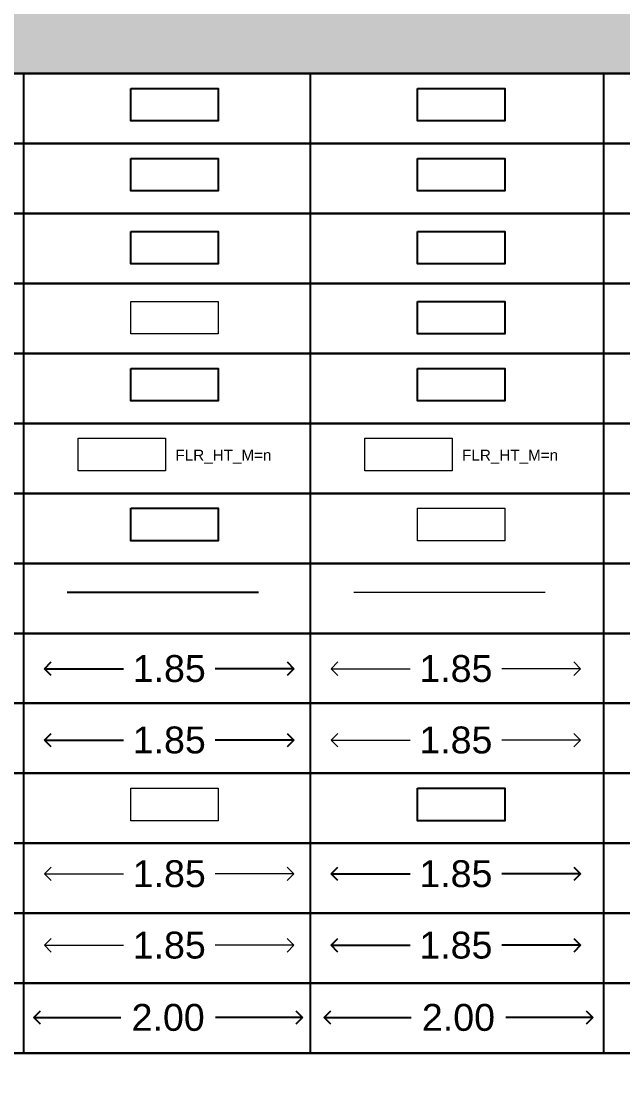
# Model space of a CAD drawing. Header units: metres. Extents: x -9481 to -9285, y 28740 to 57552.
# Drawn here: x -9451.45 to -9446.99, y 28797.17 to 28805.18 of the extents above; entities that cross this region are included whole.
import ezdxf

# ---------------------------------------------------------------- set-up
doc = ezdxf.new("R2010")
doc.units = ezdxf.units.M
doc.header["$PDMODE"] = 34
doc.header["$PDSIZE"] = -15
doc.linetypes.add('CONTINULUS', pattern=[0])
for name, color, linetype, plot in [('BLK_1_FLR_3_BLT_UP_AREA', 7, 'Continuous', False), ('BLK_1_FLR_3_BLT_UP_AREA_DEDUCT', 7, 'Continuous', False), ('BLK_1_FLR_3_STAIR_1_FLIGHT_1', 7, 'Continuous', False), ('BLK_1_FLR_4_BLT_UP_AREA_DEDUCT', 7, 'Continuous', False), ('BLK_1_FLR_4_CARPET_AREA', 4, 'Continuous', False), ('BLK_1_FLR_4_STAIR_1_LANDING_1', 7, 'Continuous', False)]:
    doc.layers.add(name, color=color, linetype=linetype, plot=plot)
doc.layers.add('BLK_1_FLR_3_CARPET_AREA', color=7, linetype='Continuous', true_color=0x995f4c, plot=False)
doc.layers.add('BLK_1_FLR_4_CRPT_AREA_DEDUCT', color=7, linetype='Continuous', true_color=0x995f4c, plot=False)
for name, color, linetype, lineweight in [('BLK_1_FLR_3_CRPT_AREA_DEDUCT', 7, 'Continuous', 0), ('BLK_1_FLR_3_STAIR_1', 7, 'Continuous', 0), ('BLK_1_FLR_3_STAIR_1_LANDING_1', 7, 'Continuous', 0), ('BLK_1_FLR_4_STAIR_1', 7, 'Continuous', 0), ('BLK_1_FLR_4_STAIR_1_FLIGHT_1', 7, 'Continuous', 0), ('PLAN', 7, 'Continuous', 40)]:
    doc.layers.add(name, color=color, linetype=linetype, lineweight=lineweight)
for name, color, linetype in [('BLK_1_FLR_3_EXIT_WIDTH_STAIR', 7, 'Continuous'), ('BLK_1_FLR_3_ROOF_AREA', 7, 'Continuous'), ('BLK_1_FLR_4_BLT_UP_AREA', 7, 'Continuous'), ('BLK_1_FLR_4_EXIT_WIDTH_STAIR', 7, 'Continuous'), ('BLK_1_FLR_4_ROOF_AREA', 7, 'Continuous'), ('BLK_1_PLANTATION_GREENSTRIP', 7, 'Continuous'), ('HATCH', 7, 'Continuous')]:
    doc.layers.add(name, color=color, linetype=linetype)
doc.styles.add('Arial', font='arial.ttf', dxfattribs={"height": 0.2})
doc.styles.get("Standard").update_dxf_attribs({"font": 'arial.ttf', "height": 0.25})
doc.styles.add('style2', font='arial.ttf', dxfattribs={"height": 0.3})
doc.dimstyles.new('INT DIM', dxfattribs={"dimtxt": 0.3, "dimasz": 0.1, "dimexe": 0.18, "dimexo": 0.0625, "dimgap": 0.09, "dimtad": 0, "dimzin": 0, "dimdsep": 46, "dimtxsty": 'style2', "dimblk": 'OPEN90', "dimcen": 0.09, "dimse1": 1, "dimse2": 1, "dimclrd": 250, "dimclrt": 256, "dimadec": 0, "dimazin": 0, "dimtfac": 1, "dimtofl": 0, "dimtmove": 0, "dimatfit": 3, "dimfxl": 0.18, "dimtolj": 1, "dimtzin": 0, "dimlwd": -1, "dimarcsym": 0})

# ---------------------------------------------------------------- blocks, each defined once
blk = doc.blocks.new('H2')
at = {"layer": 'HATCH', "linetype": 'CONTINULUS', "ltscale": 0.05, "true_color": 0xf7abae}
h = blk.add_hatch(color=241, dxfattribs=at)
h.dxf.hatch_style = 1
h.paths.add_polyline_path([(-9435.4551, 28804.6003), (-9435.4551, 28803.827), (-9396.4272, 28803.827), (-9396.4272, 28804.6003)])
blk.add_lwpolyline([(-9435.4551, 28804.6003), (-9396.4272, 28804.6003), (-9396.4272, 28803.827), (-9435.4551, 28803.827), (-9435.4551, 28804.6003)], close=True)
blk = doc.blocks.new('_Open90')
at = {"layer": 'PLAN', "color": 0, "lineweight": -2}
for p, q in [((0, 0), (-1, 0)), ((-0.5, 0.5), (0, 0)), ((0, 0), (-0.5, -0.5))]:
    blk.add_line(p, q, dxfattribs=at)
blk = doc.blocks.new('*D20')
at = {"layer": 'BLK_1_FLR_3_STAIR_1_FLIGHT_1', "color": 250, "transparency": 16777216}
for p, q in [((-9451.1835, 28800.3625), (-9450.6974, 28800.3625)), ((-9449.5292, 28800.3625), (-9450.0152, 28800.3625))]:
    blk.add_line(p, q, dxfattribs=at)
at = {"layer": 'Defpoints', "color": 0, "transparency": 16777216}
for p in [(-9449.4292, 28800.4472), (-9451.2835, 28800.4285), (-9449.4292, 28800.3625)]:
    blk.add_point(p, dxfattribs=at)
at = {"layer": 'BLK_1_FLR_3_STAIR_1_FLIGHT_1', "color": 250, "transparency": 16777216, "xscale": 0.1, "yscale": 0.1, "zscale": 0.1, "rotation": 180}
blk.add_blockref('_Open90', (-9451.2835, 28800.3625), dxfattribs=at)
at = {"layer": 'BLK_1_FLR_3_STAIR_1_FLIGHT_1', "color": 250, "transparency": 16777216, "xscale": 0.1, "yscale": 0.1, "zscale": 0.1}
blk.add_blockref('_Open90', (-9449.4292, 28800.3625), dxfattribs=at)
at = {"layer": 'BLK_1_FLR_3_STAIR_1_FLIGHT_1', "transparency": 16777216, "insert": (-9450.3563, 28800.3625), "char_height": 0.2, "attachment_point": 5, "style": 'Arial', "bg_fill": 3, "box_fill_scale": 1.1, "bg_fill_color": 256, "bg_fill_true_color": 13158600, "bg_fill_transparency": 0}
blk.add_mtext('\\A1;1.85', dxfattribs=at)
blk = doc.blocks.new('*D21')
at = {"layer": 'BLK_1_FLR_4_STAIR_1_FLIGHT_1', "color": 250, "transparency": 16777216}
for p, q in [((-9449.052, 28800.3625), (-9448.5659, 28800.3625)), ((-9447.3977, 28800.3625), (-9447.8837, 28800.3625))]:
    blk.add_line(p, q, dxfattribs=at)
at = {"layer": 'Defpoints', "color": 0, "transparency": 16777216}
for p in [(-9447.2977, 28800.4472), (-9449.152, 28800.4285), (-9447.2977, 28800.3625)]:
    blk.add_point(p, dxfattribs=at)
at = {"layer": 'BLK_1_FLR_4_STAIR_1_FLIGHT_1', "color": 250, "transparency": 16777216, "xscale": 0.1, "yscale": 0.1, "zscale": 0.1, "rotation": 180}
blk.add_blockref('_Open90', (-9449.152, 28800.3625), dxfattribs=at)
at = {"layer": 'BLK_1_FLR_4_STAIR_1_FLIGHT_1', "color": 250, "transparency": 16777216, "xscale": 0.1, "yscale": 0.1, "zscale": 0.1}
blk.add_blockref('_Open90', (-9447.2977, 28800.3625), dxfattribs=at)
at = {"layer": 'BLK_1_FLR_4_STAIR_1_FLIGHT_1', "transparency": 16777216, "insert": (-9448.2248, 28800.3625), "char_height": 0.2, "attachment_point": 5, "style": 'Arial', "bg_fill": 3, "box_fill_scale": 1.1, "bg_fill_color": 256, "bg_fill_true_color": 13158600, "bg_fill_transparency": 0}
blk.add_mtext('\\A1;1.85', dxfattribs=at)
blk = doc.blocks.new('*D27')
at = {"layer": 'BLK_1_FLR_3_STAIR_1_FLIGHT_1', "color": 250, "transparency": 16777216}
for p, q in [((-9451.1835, 28799.8311), (-9450.6974, 28799.8311)), ((-9449.5292, 28799.8311), (-9450.0152, 28799.8311))]:
    blk.add_line(p, q, dxfattribs=at)
at = {"layer": 'Defpoints', "color": 0, "transparency": 16777216}
for p in [(-9451.2835, 28799.8971), (-9449.4292, 28799.9158), (-9449.4292, 28799.8311)]:
    blk.add_point(p, dxfattribs=at)
at = {"layer": 'BLK_1_FLR_3_STAIR_1_FLIGHT_1', "color": 250, "transparency": 16777216, "xscale": 0.1, "yscale": 0.1, "zscale": 0.1, "rotation": 180}
blk.add_blockref('_Open90', (-9451.2835, 28799.8311), dxfattribs=at)
at = {"layer": 'BLK_1_FLR_3_STAIR_1_FLIGHT_1', "color": 250, "transparency": 16777216, "xscale": 0.1, "yscale": 0.1, "zscale": 0.1}
blk.add_blockref('_Open90', (-9449.4292, 28799.8311), dxfattribs=at)
at = {"layer": 'BLK_1_FLR_3_STAIR_1_FLIGHT_1', "transparency": 16777216, "insert": (-9450.3563, 28799.8311), "char_height": 0.2, "attachment_point": 5, "style": 'Arial', "bg_fill": 3, "box_fill_scale": 1.1, "bg_fill_color": 256, "bg_fill_true_color": 13158600, "bg_fill_transparency": 0}
blk.add_mtext('\\A1;1.85', dxfattribs=at)
blk = doc.blocks.new('*D28')
at = {"layer": 'BLK_1_FLR_4_STAIR_1_FLIGHT_1', "color": 250, "transparency": 16777216}
for p, q in [((-9449.052, 28799.8311), (-9448.5659, 28799.8311)), ((-9447.3977, 28799.8311), (-9447.8837, 28799.8311))]:
    blk.add_line(p, q, dxfattribs=at)
at = {"layer": 'Defpoints', "color": 0, "transparency": 16777216}
for p in [(-9449.152, 28799.8971), (-9447.2977, 28799.9158), (-9447.2977, 28799.8311)]:
    blk.add_point(p, dxfattribs=at)
at = {"layer": 'BLK_1_FLR_4_STAIR_1_FLIGHT_1', "color": 250, "transparency": 16777216, "xscale": 0.1, "yscale": 0.1, "zscale": 0.1, "rotation": 180}
blk.add_blockref('_Open90', (-9449.152, 28799.8311), dxfattribs=at)
at = {"layer": 'BLK_1_FLR_4_STAIR_1_FLIGHT_1', "color": 250, "transparency": 16777216, "xscale": 0.1, "yscale": 0.1, "zscale": 0.1}
blk.add_blockref('_Open90', (-9447.2977, 28799.8311), dxfattribs=at)
at = {"layer": 'BLK_1_FLR_4_STAIR_1_FLIGHT_1', "transparency": 16777216, "insert": (-9448.2248, 28799.8311), "char_height": 0.2, "attachment_point": 5, "style": 'Arial', "bg_fill": 3, "box_fill_scale": 1.1, "bg_fill_color": 256, "bg_fill_true_color": 13158600, "bg_fill_transparency": 0}
blk.add_mtext('\\A1;1.85', dxfattribs=at)
blk = doc.blocks.new('*D34')
at = {"layer": 'BLK_1_FLR_3_STAIR_1_LANDING_1', "color": 250, "transparency": 16777216}
for p, q in [((-9451.1835, 28798.8362), (-9450.6974, 28798.8362)), ((-9449.5292, 28798.8362), (-9450.0152, 28798.8362))]:
    blk.add_line(p, q, dxfattribs=at)
at = {"layer": 'Defpoints', "color": 0, "transparency": 16777216}
for p in [(-9451.2835, 28798.9023), (-9449.4292, 28798.921), (-9449.4292, 28798.8362)]:
    blk.add_point(p, dxfattribs=at)
at = {"layer": 'BLK_1_FLR_3_STAIR_1_LANDING_1', "color": 250, "transparency": 16777216, "xscale": 0.1, "yscale": 0.1, "zscale": 0.1, "rotation": 180}
blk.add_blockref('_Open90', (-9451.2835, 28798.8362), dxfattribs=at)
at = {"layer": 'BLK_1_FLR_3_STAIR_1_LANDING_1', "color": 250, "transparency": 16777216, "xscale": 0.1, "yscale": 0.1, "zscale": 0.1}
blk.add_blockref('_Open90', (-9449.4292, 28798.8362), dxfattribs=at)
at = {"layer": 'BLK_1_FLR_3_STAIR_1_LANDING_1', "transparency": 16777216, "insert": (-9450.3563, 28798.8362), "char_height": 0.2, "attachment_point": 5, "style": 'Arial', "bg_fill": 3, "box_fill_scale": 1.1, "bg_fill_color": 256, "bg_fill_true_color": 13158600, "bg_fill_transparency": 0}
blk.add_mtext('\\A1;1.85', dxfattribs=at)
blk = doc.blocks.new('*D35')
at = {"layer": 'BLK_1_FLR_4_STAIR_1_LANDING_1', "color": 250, "transparency": 16777216}
for p, q in [((-9449.052, 28798.8362), (-9448.5659, 28798.8362)), ((-9447.3977, 28798.8362), (-9447.8837, 28798.8362))]:
    blk.add_line(p, q, dxfattribs=at)
at = {"layer": 'Defpoints', "color": 0, "transparency": 16777216}
for p in [(-9449.152, 28798.9023), (-9447.2977, 28798.921), (-9447.2977, 28798.8362)]:
    blk.add_point(p, dxfattribs=at)
at = {"layer": 'BLK_1_FLR_4_STAIR_1_LANDING_1', "color": 250, "transparency": 16777216, "xscale": 0.1, "yscale": 0.1, "zscale": 0.1, "rotation": 180}
blk.add_blockref('_Open90', (-9449.152, 28798.8362), dxfattribs=at)
at = {"layer": 'BLK_1_FLR_4_STAIR_1_LANDING_1', "color": 250, "transparency": 16777216, "xscale": 0.1, "yscale": 0.1, "zscale": 0.1}
blk.add_blockref('_Open90', (-9447.2977, 28798.8362), dxfattribs=at)
at = {"layer": 'BLK_1_FLR_4_STAIR_1_LANDING_1', "transparency": 16777216, "insert": (-9448.2248, 28798.8362), "char_height": 0.2, "attachment_point": 5, "style": 'Arial', "bg_fill": 3, "box_fill_scale": 1.1, "bg_fill_color": 256, "bg_fill_true_color": 13158600, "bg_fill_transparency": 0}
blk.add_mtext('\\A1;1.85', dxfattribs=at)
blk = doc.blocks.new('*D41')
at = {"layer": 'BLK_1_FLR_3_STAIR_1_LANDING_1', "color": 250, "transparency": 16777216}
for p, q in [((-9451.1835, 28798.3048), (-9450.6974, 28798.3048)), ((-9449.5292, 28798.3048), (-9450.0152, 28798.3048))]:
    blk.add_line(p, q, dxfattribs=at)
at = {"layer": 'Defpoints', "color": 0, "transparency": 16777216}
for p in [(-9451.2835, 28798.3709), (-9449.4292, 28798.3896), (-9449.4292, 28798.3048)]:
    blk.add_point(p, dxfattribs=at)
at = {"layer": 'BLK_1_FLR_3_STAIR_1_LANDING_1', "color": 250, "transparency": 16777216, "xscale": 0.1, "yscale": 0.1, "zscale": 0.1, "rotation": 180}
blk.add_blockref('_Open90', (-9451.2835, 28798.3048), dxfattribs=at)
at = {"layer": 'BLK_1_FLR_3_STAIR_1_LANDING_1', "color": 250, "transparency": 16777216, "xscale": 0.1, "yscale": 0.1, "zscale": 0.1}
blk.add_blockref('_Open90', (-9449.4292, 28798.3048), dxfattribs=at)
at = {"layer": 'BLK_1_FLR_3_STAIR_1_LANDING_1', "transparency": 16777216, "insert": (-9450.3563, 28798.3048), "char_height": 0.2, "attachment_point": 5, "style": 'Arial', "bg_fill": 3, "box_fill_scale": 1.1, "bg_fill_color": 256, "bg_fill_true_color": 13158600, "bg_fill_transparency": 0}
blk.add_mtext('\\A1;1.85', dxfattribs=at)
blk = doc.blocks.new('*D42')
at = {"layer": 'BLK_1_FLR_4_STAIR_1_LANDING_1', "color": 250, "transparency": 16777216}
for p, q in [((-9449.052, 28798.3048), (-9448.5659, 28798.3048)), ((-9447.3977, 28798.3048), (-9447.8837, 28798.3048))]:
    blk.add_line(p, q, dxfattribs=at)
at = {"layer": 'Defpoints', "color": 0, "transparency": 16777216}
for p in [(-9449.152, 28798.3709), (-9447.2977, 28798.3896), (-9447.2977, 28798.3048)]:
    blk.add_point(p, dxfattribs=at)
at = {"layer": 'BLK_1_FLR_4_STAIR_1_LANDING_1', "color": 250, "transparency": 16777216, "xscale": 0.1, "yscale": 0.1, "zscale": 0.1, "rotation": 180}
blk.add_blockref('_Open90', (-9449.152, 28798.3048), dxfattribs=at)
at = {"layer": 'BLK_1_FLR_4_STAIR_1_LANDING_1', "color": 250, "transparency": 16777216, "xscale": 0.1, "yscale": 0.1, "zscale": 0.1}
blk.add_blockref('_Open90', (-9447.2977, 28798.3048), dxfattribs=at)
at = {"layer": 'BLK_1_FLR_4_STAIR_1_LANDING_1', "transparency": 16777216, "insert": (-9448.2248, 28798.3048), "char_height": 0.2, "attachment_point": 5, "style": 'Arial', "bg_fill": 3, "box_fill_scale": 1.1, "bg_fill_color": 256, "bg_fill_true_color": 13158600, "bg_fill_transparency": 0}
blk.add_mtext('\\A1;1.85', dxfattribs=at)
blk = doc.blocks.new('*D50')
at = {"layer": 'BLK_1_FLR_3_EXIT_WIDTH_STAIR', "color": 250, "ltscale": 0.05, "transparency": 16777216}
for p, q in [((-9451.2638, 28797.767), (-9450.7154, 28797.767)), ((-9449.4647, 28797.767), (-9450.0131, 28797.767))]:
    blk.add_line(p, q, dxfattribs=at)
at = {"layer": 'Defpoints', "color": 0, "linetype": 'CONTINULUS', "ltscale": 0.05, "transparency": 16777216}
for p in [(-9451.3638, 28797.9275), (-9449.3647, 28797.9275), (-9449.3647, 28797.767)]:
    blk.add_point(p, dxfattribs=at)
at = {"layer": 'BLK_1_FLR_3_EXIT_WIDTH_STAIR', "color": 250, "linetype": 'CONTINULUS', "ltscale": 0.05, "transparency": 16777216, "xscale": 0.1, "yscale": 0.1, "zscale": 0.1, "rotation": 180}
blk.add_blockref('_Open90', (-9451.3638, 28797.767), dxfattribs=at)
at = {"layer": 'BLK_1_FLR_3_EXIT_WIDTH_STAIR', "color": 250, "linetype": 'CONTINULUS', "ltscale": 0.05, "transparency": 16777216, "xscale": 0.1, "yscale": 0.1, "zscale": 0.1}
blk.add_blockref('_Open90', (-9449.3647, 28797.767), dxfattribs=at)
at = {"layer": 'BLK_1_FLR_3_EXIT_WIDTH_STAIR', "linetype": 'CONTINULUS', "ltscale": 0.05, "transparency": 16777216, "insert": (-9450.3643, 28797.767), "char_height": 0.2, "attachment_point": 5, "style": 'Arial', "bg_fill": 3, "box_fill_scale": 1.1, "bg_fill_color": 256, "bg_fill_true_color": 13158600, "bg_fill_transparency": 0}
blk.add_mtext('\\A1;2.00', dxfattribs=at)
blk = doc.blocks.new('*D51')
at = {"layer": 'BLK_1_FLR_4_EXIT_WIDTH_STAIR', "color": 250, "ltscale": 0.05, "transparency": 16777216}
for p, q in [((-9449.1052, 28797.767), (-9448.5567, 28797.767)), ((-9447.306, 28797.767), (-9447.8545, 28797.767))]:
    blk.add_line(p, q, dxfattribs=at)
at = {"layer": 'Defpoints', "color": 0, "linetype": 'CONTINULUS', "ltscale": 0.05, "transparency": 16777216}
for p in [(-9449.2052, 28797.9275), (-9447.206, 28797.9275), (-9447.206, 28797.767)]:
    blk.add_point(p, dxfattribs=at)
at = {"layer": 'BLK_1_FLR_4_EXIT_WIDTH_STAIR', "color": 250, "linetype": 'CONTINULUS', "ltscale": 0.05, "transparency": 16777216, "xscale": 0.1, "yscale": 0.1, "zscale": 0.1, "rotation": 180}
blk.add_blockref('_Open90', (-9449.2052, 28797.767), dxfattribs=at)
at = {"layer": 'BLK_1_FLR_4_EXIT_WIDTH_STAIR', "color": 250, "linetype": 'CONTINULUS', "ltscale": 0.05, "transparency": 16777216, "xscale": 0.1, "yscale": 0.1, "zscale": 0.1}
blk.add_blockref('_Open90', (-9447.206, 28797.767), dxfattribs=at)
at = {"layer": 'BLK_1_FLR_4_EXIT_WIDTH_STAIR', "linetype": 'CONTINULUS', "ltscale": 0.05, "transparency": 16777216, "insert": (-9448.2056, 28797.767), "char_height": 0.2, "attachment_point": 5, "style": 'Arial', "bg_fill": 3, "box_fill_scale": 1.1, "bg_fill_color": 256, "bg_fill_true_color": 13158600, "bg_fill_transparency": 0}
blk.add_mtext('\\A1;2.00', dxfattribs=at)

msp = doc.modelspace()

# ---------------------------------------------------------------- linework, layer by layer
for p, q in [((-9451.4401, 28804.7909), (-9451.4401, 28804.2703)), ((-9449.3086, 28804.7909), (-9449.3086, 28804.2703)), ((-9447.1263, 28804.7909), (-9447.1263, 28804.2703)), ((-9451.4401, 28804.2703), (-9451.4401, 28803.7496)), ((-9449.3086, 28804.2703), (-9449.3086, 28803.7496)), ((-9447.1263, 28804.2703), (-9447.1263, 28803.7496)), ((-9451.4401, 28803.7496), (-9451.4401, 28802.7083)), ((-9449.3086, 28803.7496), (-9449.3086, 28802.7083)), ((-9447.1263, 28803.7496), (-9447.1263, 28802.7083)), ((-9451.4401, 28802.7083), (-9451.4401, 28802.1877)), ((-9449.3086, 28802.7083), (-9449.3086, 28802.1877)), ((-9447.1263, 28802.7083), (-9447.1263, 28802.1877)), ((-9451.4401, 28802.1877), (-9451.4401, 28801.667)), ((-9449.3086, 28802.1877), (-9449.3086, 28801.667)), ((-9447.1263, 28802.1877), (-9447.1263, 28801.667)), ((-9451.4401, 28801.667), (-9451.4401, 28801.1464)), ((-9449.3086, 28801.667), (-9449.3086, 28801.1464)), ((-9447.1263, 28801.667), (-9447.1263, 28801.1464)), ((-9451.4401, 28801.1464), (-9451.4401, 28800.6257)), ((-9449.3086, 28801.1464), (-9449.3086, 28800.6257)), ((-9447.1263, 28801.1464), (-9447.1263, 28800.6257)), ((-9451.4401, 28800.6257), (-9451.4401, 28800.1051)), ((-9449.3086, 28800.6257), (-9449.3086, 28800.1051)), ((-9447.1263, 28800.6257), (-9447.1263, 28800.1051)), ((-9451.4401, 28800.1051), (-9451.4401, 28799.5844)), ((-9449.3086, 28800.1051), (-9449.3086, 28799.5844)), ((-9447.1263, 28800.1051), (-9447.1263, 28799.5844)), ((-9451.4401, 28799.5844), (-9451.4401, 28799.0638)), ((-9449.3086, 28799.5844), (-9449.3086, 28799.0638)), ((-9447.1263, 28799.5844), (-9447.1263, 28799.0638)), ((-9451.4401, 28799.0638), (-9451.4401, 28798.5432)), ((-9449.3086, 28799.0638), (-9449.3086, 28798.5432)), ((-9447.1263, 28799.0638), (-9447.1263, 28798.5432)), ((-9451.4401, 28798.5432), (-9451.4401, 28798.0225)), ((-9449.3086, 28798.5432), (-9449.3086, 28798.0225)), ((-9447.1263, 28798.5432), (-9447.1263, 28798.0225)), ((-9451.4401, 28798.0225), (-9451.4401, 28797.5019)), ((-9449.3086, 28798.0225), (-9449.3086, 28797.5019)), ((-9447.1263, 28798.0225), (-9447.1263, 28797.5019))]:
    msp.add_line(p, q)
for points in [[(-9481.2579, 28804.2703), (-9481.2579, 28804.7909), (-9442.23, 28804.7909), (-9442.23, 28804.2703), (-9470.8642, 28804.2703)], [(-9470.8642, 28804.2703), (-9442.23, 28804.2703), (-9442.23, 28803.7496), (-9481.2579, 28803.7496), (-9481.2579, 28804.2703)], [(-9481.2579, 28803.229), (-9481.2579, 28803.7496), (-9442.23, 28803.7496), (-9442.23, 28803.229), (-9470.8642, 28803.229)], [(-9470.8642, 28803.229), (-9442.23, 28803.229), (-9442.23, 28802.7083), (-9481.2579, 28802.7083)], [(-9481.2579, 28801.667), (-9481.2579, 28802.1877), (-9442.23, 28802.1877), (-9442.23, 28801.667), (-9470.8642, 28801.667)], [(-9461.7318, 28801.667), (-9442.23, 28801.667), (-9442.23, 28801.1464), (-9461.7318, 28801.1464)], [(-9461.7318, 28801.1464), (-9442.23, 28801.1464), (-9442.23, 28800.6257), (-9461.7318, 28800.6257)], [(-9461.7318, 28800.6257), (-9442.23, 28800.6257), (-9442.23, 28800.1051), (-9461.7318, 28800.1051)], [(-9461.7318, 28800.1051), (-9442.23, 28800.1051), (-9442.23, 28799.5844), (-9470.8642, 28799.5844)], [(-9470.8642, 28799.5844), (-9442.23, 28799.5844), (-9442.23, 28799.0638), (-9461.7318, 28799.0638)], [(-9461.7318, 28799.0638), (-9442.23, 28799.0638), (-9442.23, 28798.5432), (-9461.7318, 28798.5432)], [(-9461.7318, 28798.5432), (-9442.23, 28798.5432), (-9442.23, 28798.0225), (-9481.2579, 28798.0225), (-9481.2579, 28798.5432)]]:
    msp.add_lwpolyline(points)
for points in [[(-9481.2579, 28802.7083), (-9442.23, 28802.7083), (-9442.23, 28802.1877), (-9481.2579, 28802.1877), (-9481.2579, 28802.7083)], [(-9481.2579, 28798.0225), (-9442.23, 28798.0225), (-9442.23, 28797.5019), (-9481.2579, 28797.5019), (-9481.2579, 28798.0225)], [(-9481.2579, 28797.5019), (-9442.23, 28797.5019), (-9442.23, 28796.9812), (-9481.2579, 28796.9812), (-9481.2579, 28797.5019)]]:
    msp.add_lwpolyline(points, close=True)
at = {"layer": 'BLK_1_FLR_3_BLT_UP_AREA', "color": 11}
msp.add_lwpolyline([(-9450.642, 28804.6798), (-9449.9928, 28804.6798), (-9449.9928, 28804.4376), (-9450.642, 28804.4376)], close=True, dxfattribs=at)
at = {"layer": 'BLK_1_FLR_3_BLT_UP_AREA_DEDUCT', "color": 11}
msp.add_lwpolyline([(-9450.642, 28804.1591), (-9449.9928, 28804.1591), (-9449.9928, 28803.917), (-9450.642, 28803.917)], close=True, dxfattribs=at)
at = {"layer": 'BLK_1_FLR_3_CARPET_AREA', "color": 11}
msp.add_lwpolyline([(-9450.642, 28803.6161), (-9449.9928, 28803.6161), (-9449.9928, 28803.374), (-9450.642, 28803.374)], close=True, dxfattribs=at)
at = {"layer": 'BLK_1_FLR_3_CRPT_AREA_DEDUCT', "color": 11}
msp.add_lwpolyline([(-9450.642, 28803.0955), (-9449.9928, 28803.0955), (-9449.9928, 28802.8533), (-9450.642, 28802.8533)], close=True, dxfattribs=at)
at = {"layer": 'BLK_1_FLR_3_ROOF_AREA', "linetype": 'CONTINULUS', "ltscale": 0.05}
msp.add_lwpolyline([(-9450.642, 28802.5972), (-9449.9928, 28802.5972), (-9449.9928, 28802.3551), (-9450.642, 28802.3551)], close=True, dxfattribs=at)
at = {"layer": 'BLK_1_FLR_3_STAIR_1'}
msp.add_lwpolyline([(-9451.0337, 28802.0766), (-9450.3845, 28802.0766), (-9450.3845, 28801.8344), (-9451.0337, 28801.8344)], close=True, dxfattribs=at)
at = {"layer": 'BLK_1_FLR_3_STAIR_1_FLIGHT_1', "color": 3}
msp.add_line((-9451.1156, 28800.9312), (-9449.692, 28800.9312), dxfattribs=at)
at = {"layer": 'BLK_1_FLR_3_STAIR_1_FLIGHT_1'}
msp.add_lwpolyline([(-9450.642, 28801.5559), (-9449.9928, 28801.5559), (-9449.9928, 28801.3138), (-9450.642, 28801.3138)], close=True, dxfattribs=at)
at = {"layer": 'BLK_1_FLR_3_STAIR_1_LANDING_1'}
msp.add_lwpolyline([(-9450.642, 28799.4733), (-9449.9928, 28799.4733), (-9449.9928, 28799.2312), (-9450.642, 28799.2312)], close=True, dxfattribs=at)
at = {"layer": 'BLK_1_FLR_4_BLT_UP_AREA', "color": 11}
msp.add_lwpolyline([(-9448.5105, 28804.6798), (-9447.8613, 28804.6798), (-9447.8613, 28804.4376), (-9448.5105, 28804.4376)], close=True, dxfattribs=at)
at = {"layer": 'BLK_1_FLR_4_BLT_UP_AREA_DEDUCT', "color": 11}
msp.add_lwpolyline([(-9448.5105, 28804.1591), (-9447.8613, 28804.1591), (-9447.8613, 28803.917), (-9448.5105, 28803.917)], close=True, dxfattribs=at)
at = {"layer": 'BLK_1_FLR_4_CARPET_AREA', "color": 11}
msp.add_lwpolyline([(-9448.5105, 28803.6161), (-9447.8613, 28803.6161), (-9447.8613, 28803.374), (-9448.5105, 28803.374)], close=True, dxfattribs=at)
at = {"layer": 'BLK_1_FLR_4_CRPT_AREA_DEDUCT', "color": 11}
msp.add_lwpolyline([(-9448.5105, 28803.0955), (-9447.8613, 28803.0955), (-9447.8613, 28802.8533), (-9448.5105, 28802.8533)], close=True, dxfattribs=at)
at = {"layer": 'BLK_1_FLR_4_ROOF_AREA', "linetype": 'CONTINULUS', "ltscale": 0.05}
msp.add_lwpolyline([(-9448.5105, 28802.5972), (-9447.8613, 28802.5972), (-9447.8613, 28802.3551), (-9448.5105, 28802.3551)], close=True, dxfattribs=at)
at = {"layer": 'BLK_1_FLR_4_STAIR_1'}
msp.add_lwpolyline([(-9448.9021, 28802.0766), (-9448.253, 28802.0766), (-9448.253, 28801.8344), (-9448.9021, 28801.8344)], close=True, dxfattribs=at)
at = {"layer": 'BLK_1_FLR_4_STAIR_1_FLIGHT_1', "color": 3}
msp.add_line((-9448.9841, 28800.9312), (-9447.5605, 28800.9312), dxfattribs=at)
at = {"layer": 'BLK_1_FLR_4_STAIR_1_FLIGHT_1'}
msp.add_lwpolyline([(-9448.5105, 28801.5559), (-9447.8613, 28801.5559), (-9447.8613, 28801.3138), (-9448.5105, 28801.3138)], close=True, dxfattribs=at)
at = {"layer": 'BLK_1_FLR_4_STAIR_1_LANDING_1'}
msp.add_lwpolyline([(-9448.5105, 28799.4733), (-9447.8613, 28799.4733), (-9447.8613, 28799.2312), (-9448.5105, 28799.2312)], close=True, dxfattribs=at)

# ---------------------------------------------------------------- block references
at = {"layer": 'BLK_1_PLANTATION_GREENSTRIP', "linetype": 'CONTINULUS'}
msp.add_blockref('H2', (-45.8028, 0.9639), dxfattribs=at)

# ---------------------------------------------------------------- texts
at = {"layer": 'BLK_1_FLR_3_STAIR_1', "insert": (-9450.31, 28801.9922), "char_height": 0.081, "attachment_point": 1}
msp.add_mtext_dynamic_manual_height_columns('FLR_HT_M=n', width=0.422056, gutter_width=0.405, heights=[0], dxfattribs=at)
at = {"layer": 'BLK_1_FLR_4_STAIR_1', "insert": (-9448.1785, 28801.9922), "char_height": 0.081, "attachment_point": 1}
msp.add_mtext_dynamic_manual_height_columns('FLR_HT_M=n', width=0.422056, gutter_width=0.405, heights=[0], dxfattribs=at)

# ---------------------------------------------------------------- next in the draw order: dimensions: what is measured, and where the dimension line sits
at = {"layer": 'BLK_1_FLR_3_EXIT_WIDTH_STAIR', "color": 7, "linetype": 'CONTINULUS', "ltscale": 0.05}
dim = msp.add_linear_dim(base=(-9449.3647, 28797.767), p1=(-9451.3638, 28797.9275), p2=(-9449.3647, 28797.9275), dimstyle='INT DIM', override={"dimtxt": 0.2, "dimtxsty": 'Arial', "dimfxl": 0.125, "dimtfill": 1, "dimtfillclr": 7, "dimarcsym": 1}, dxfattribs=at)
dim.commit()
dim.dimension.update_dxf_attribs({"geometry": '*D50', "text_midpoint": (-9450.3643, 28797.767)})
at = {"layer": 'BLK_1_FLR_3_STAIR_1_FLIGHT_1', "color": 2}
dim = msp.add_linear_dim(base=(-9449.4292, 28800.3625), p1=(-9451.2835, 28800.4285), p2=(-9449.4292, 28800.4472), dimstyle='INT DIM', override={"dimtxt": 0.2, "dimtxsty": 'Arial', "dimfxl": 0.125, "dimtfill": 1, "dimtfillclr": 7, "dimarcsym": 1}, dxfattribs=at)
dim.commit()
dim.dimension.update_dxf_attribs({"geometry": '*D20', "text_midpoint": (-9450.3563, 28800.3625)})
at = {"layer": 'BLK_1_FLR_3_STAIR_1_FLIGHT_1', "color": 1}
dim = msp.add_linear_dim(base=(-9449.4292, 28799.8311), p1=(-9451.2835, 28799.8971), p2=(-9449.4292, 28799.9158), dimstyle='INT DIM', override={"dimtxt": 0.2, "dimtxsty": 'Arial', "dimfxl": 0.125, "dimtfill": 1, "dimtfillclr": 7, "dimarcsym": 1}, dxfattribs=at)
dim.commit()
dim.dimension.update_dxf_attribs({"geometry": '*D27', "text_midpoint": (-9450.3563, 28799.8311)})
at = {"layer": 'BLK_1_FLR_3_STAIR_1_LANDING_1', "color": 2}
dim = msp.add_linear_dim(base=(-9449.4292, 28798.8362), p1=(-9451.2835, 28798.9023), p2=(-9449.4292, 28798.921), dimstyle='INT DIM', override={"dimtxt": 0.2, "dimtxsty": 'Arial', "dimfxl": 0.125, "dimtfill": 1, "dimtfillclr": 7, "dimarcsym": 1}, dxfattribs=at)
dim.commit()
dim.dimension.update_dxf_attribs({"geometry": '*D34', "text_midpoint": (-9450.3563, 28798.8362)})
at = {"layer": 'BLK_1_FLR_3_STAIR_1_LANDING_1', "color": 1}
dim = msp.add_linear_dim(base=(-9449.4292, 28798.3048), p1=(-9451.2835, 28798.3709), p2=(-9449.4292, 28798.3896), dimstyle='INT DIM', override={"dimtxt": 0.2, "dimtxsty": 'Arial', "dimfxl": 0.125, "dimtfill": 1, "dimtfillclr": 7, "dimarcsym": 1}, dxfattribs=at)
dim.commit()
dim.dimension.update_dxf_attribs({"geometry": '*D41', "text_midpoint": (-9450.3563, 28798.3048)})
at = {"layer": 'BLK_1_FLR_4_EXIT_WIDTH_STAIR', "color": 7, "linetype": 'CONTINULUS', "ltscale": 0.05}
dim = msp.add_linear_dim(base=(-9447.206, 28797.767), p1=(-9449.2052, 28797.9275), p2=(-9447.206, 28797.9275), dimstyle='INT DIM', override={"dimtxt": 0.2, "dimtxsty": 'Arial', "dimfxl": 0.125, "dimtfill": 1, "dimtfillclr": 7, "dimarcsym": 1}, dxfattribs=at)
dim.commit()
dim.dimension.update_dxf_attribs({"geometry": '*D51', "text_midpoint": (-9448.2056, 28797.767)})
at = {"layer": 'BLK_1_FLR_4_STAIR_1_FLIGHT_1', "color": 2}
dim = msp.add_linear_dim(base=(-9447.2977, 28800.3625), p1=(-9449.152, 28800.4285), p2=(-9447.2977, 28800.4472), dimstyle='INT DIM', override={"dimtxt": 0.2, "dimtxsty": 'Arial', "dimfxl": 0.125, "dimtfill": 1, "dimtfillclr": 7, "dimarcsym": 1}, dxfattribs=at)
dim.commit()
dim.dimension.update_dxf_attribs({"geometry": '*D21', "text_midpoint": (-9448.2248, 28800.3625)})
at = {"layer": 'BLK_1_FLR_4_STAIR_1_FLIGHT_1', "color": 1}
dim = msp.add_linear_dim(base=(-9447.2977, 28799.8311), p1=(-9449.152, 28799.8971), p2=(-9447.2977, 28799.9158), dimstyle='INT DIM', override={"dimtxt": 0.2, "dimtxsty": 'Arial', "dimfxl": 0.125, "dimtfill": 1, "dimtfillclr": 7, "dimarcsym": 1}, dxfattribs=at)
dim.commit()
dim.dimension.update_dxf_attribs({"geometry": '*D28', "text_midpoint": (-9448.2248, 28799.8311)})
at = {"layer": 'BLK_1_FLR_4_STAIR_1_LANDING_1', "color": 2}
dim = msp.add_linear_dim(base=(-9447.2977, 28798.8362), p1=(-9449.152, 28798.9023), p2=(-9447.2977, 28798.921), dimstyle='INT DIM', override={"dimtxt": 0.2, "dimtxsty": 'Arial', "dimfxl": 0.125, "dimtfill": 1, "dimtfillclr": 7, "dimarcsym": 1}, dxfattribs=at)
dim.commit()
dim.dimension.update_dxf_attribs({"geometry": '*D35', "text_midpoint": (-9448.2248, 28798.8362)})
at = {"layer": 'BLK_1_FLR_4_STAIR_1_LANDING_1', "color": 1}
dim = msp.add_linear_dim(base=(-9447.2977, 28798.3048), p1=(-9449.152, 28798.3709), p2=(-9447.2977, 28798.3896), dimstyle='INT DIM', override={"dimtxt": 0.2, "dimtxsty": 'Arial', "dimfxl": 0.125, "dimtfill": 1, "dimtfillclr": 7, "dimarcsym": 1}, dxfattribs=at)
dim.commit()
dim.dimension.update_dxf_attribs({"geometry": '*D42', "text_midpoint": (-9448.2248, 28798.3048)})

doc.saveas('drawing.dxf')
